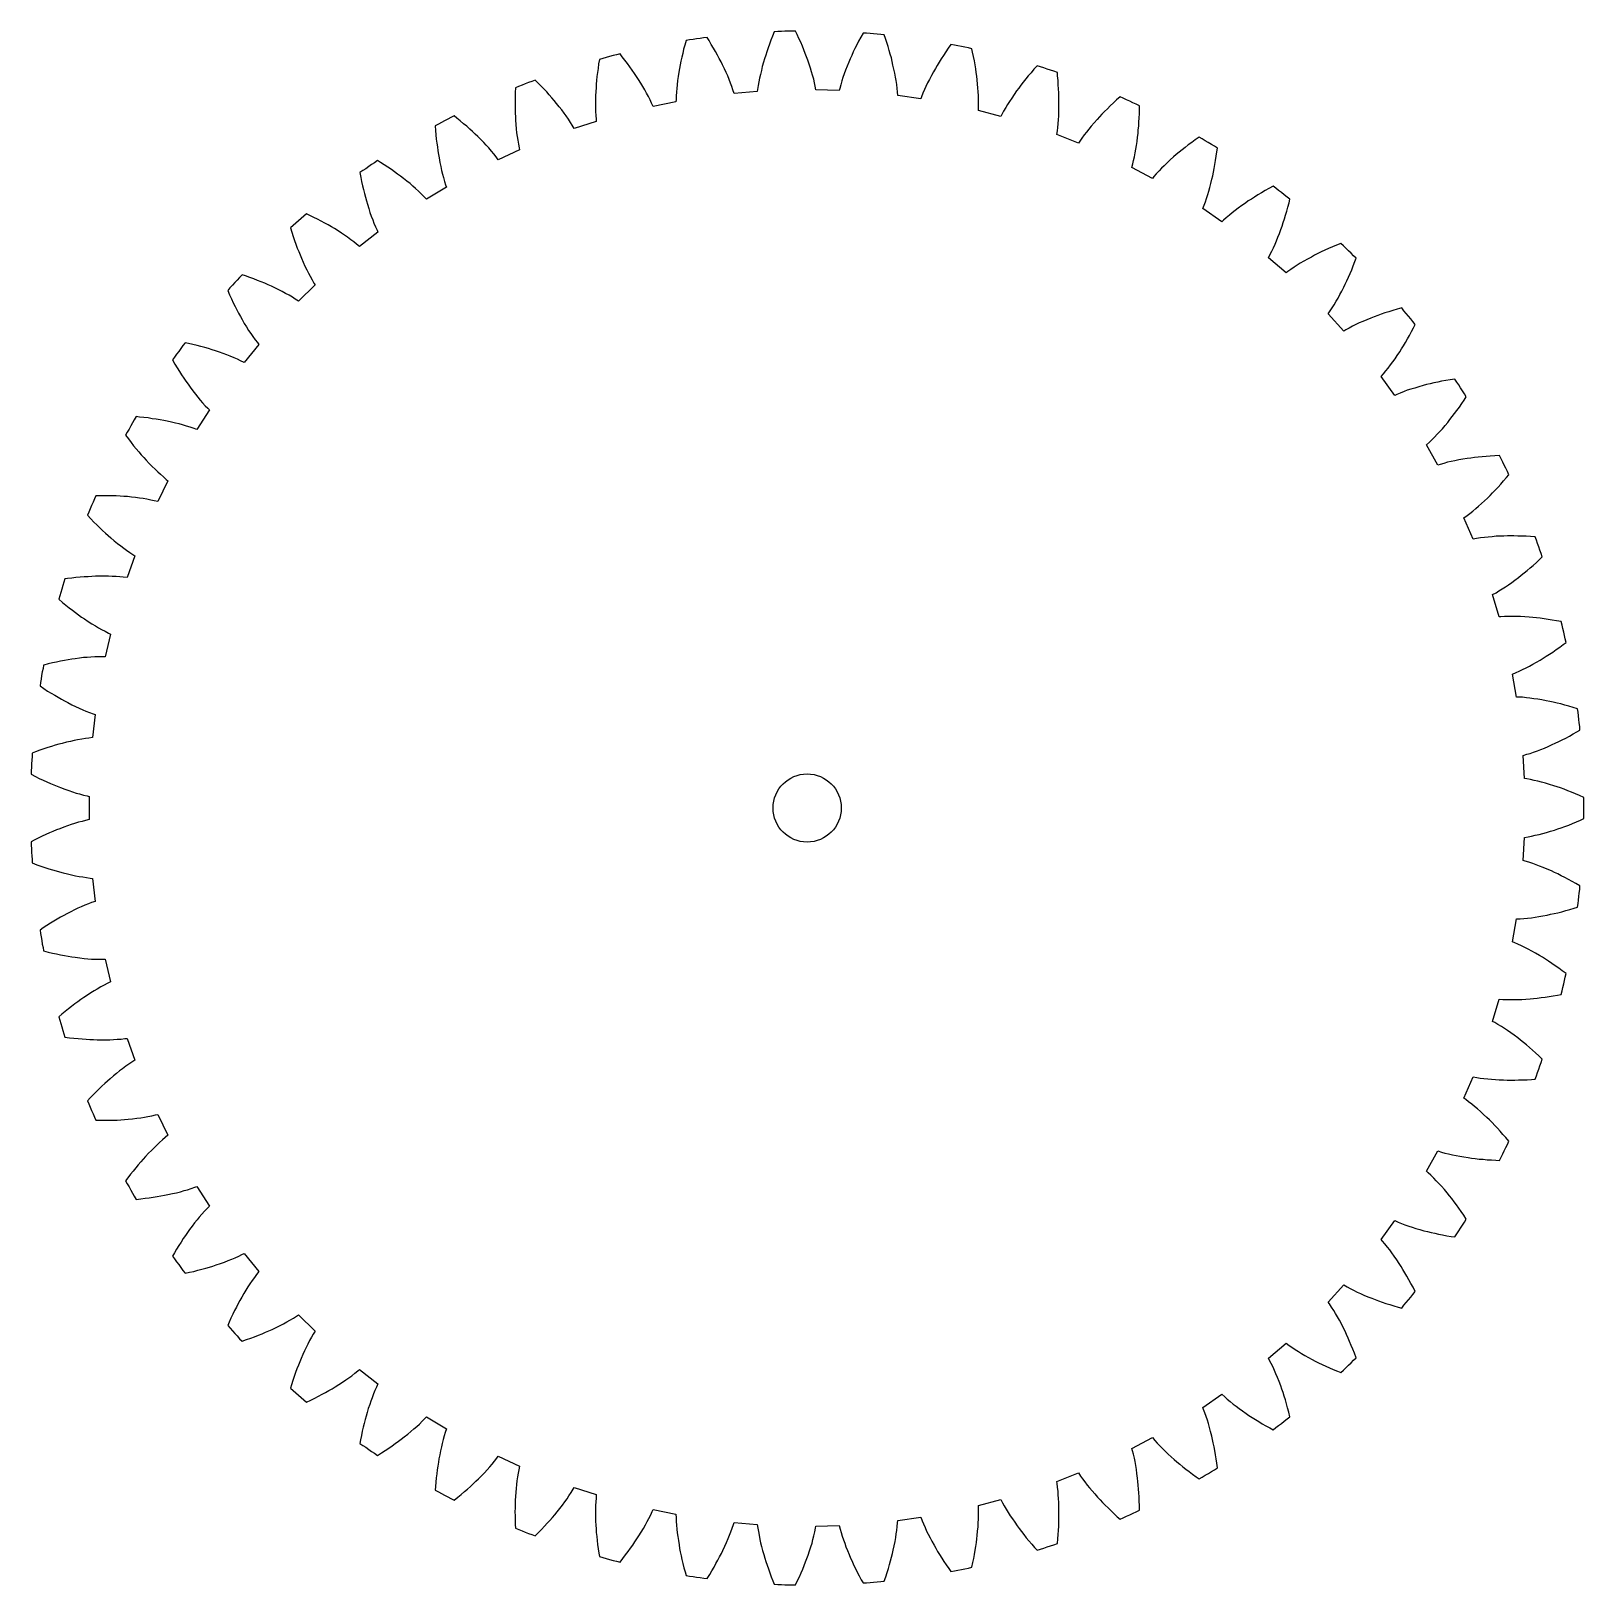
# Model space of a CAD drawing. Extents: x -57 to 57, y -57 to 57.
import ezdxf

# ---------------------------------------------------------------- set-up
doc = ezdxf.new("R2010")
doc.units = 0
doc.header["$MEASUREMENT"] = 0

msp = doc.modelspace()

# ---------------------------------------------------------------- linework, layer by layer
at = {"color": 13}
for points in [[(52.92, -2.11), (53.16, -2.06), (53.43, -2), (53.72, -1.94), (53.98, -1.87), (54.25, -1.79), (54.54, -1.71), (54.84, -1.62), (55.09, -1.53), (55.34, -1.45), (55.61, -1.35), (55.88, -1.25), (56.16, -1.13), (56.45, -1.02), (56.75, -0.89), (56.99, -0.78), (57, -0.52), (57, -0.26), (57, 0), (57, 0.26), (57, 0.52), (56.99, 0.78), (56.67, 0.92), (56.38, 1.05), (56.09, 1.16), (55.82, 1.27), (55.54, 1.37), (55.28, 1.47), (55.03, 1.55), (54.78, 1.63), (54.47, 1.73), (54.17, 1.82), (53.88, 1.9), (53.61, 1.96), (53.36, 2.02), (53.07, 2.08), (52.81, 2.13), (52.64, 2.16), (52.54, 3.86), (52.81, 3.94), (53.05, 4.01), (53.31, 4.1), (53.59, 4.2), (53.84, 4.3), (54.1, 4.4), (54.38, 4.52), (54.66, 4.65), (54.9, 4.76), (55.15, 4.87), (55.4, 5), (55.66, 5.13), (55.93, 5.27), (56.2, 5.43), (56.48, 5.58), (56.71, 5.72), (56.69, 5.98), (56.66, 6.24), (56.63, 6.5), (56.6, 6.76), (56.57, 7.02), (56.53, 7.27), (56.2, 7.38), (55.89, 7.47), (55.6, 7.55), (55.31, 7.63), (55.03, 7.7), (54.75, 7.76), (54.49, 7.82), (54.24, 7.87), (53.91, 7.93), (53.61, 7.98), (53.32, 8.02), (53.04, 8.06), (52.78, 8.09), (52.49, 8.12), (52.22, 8.13), (52.05, 8.14), (51.76, 9.82), (52.02, 9.93), (52.25, 10.03), (52.5, 10.15), (52.77, 10.28), (53, 10.41), (53.25, 10.54), (53.51, 10.69), (53.78, 10.85), (54, 10.98), (54.23, 11.13), (54.47, 11.28), (54.71, 11.44), (54.96, 11.62), (55.22, 11.8), (55.48, 11.99), (55.69, 12.15), (55.63, 12.4), (55.58, 12.66), (55.52, 12.91), (55.46, 13.17), (55.4, 13.42), (55.34, 13.67), (54.99, 13.73), (54.68, 13.79), (54.37, 13.84), (54.08, 13.88), (53.79, 13.92), (53.51, 13.95), (53.25, 13.98), (52.99, 14), (52.66, 14.02), (52.35, 14.04), (52.05, 14.05), (51.78, 14.05), (51.71, 14.05), (51.46, 14.05), (51.16, 14.04), (50.9, 14.03), (50.79, 14.02), (50.3, 15.66), (50.55, 15.79), (50.76, 15.92), (51, 16.07), (51.25, 16.23), (51.47, 16.38), (51.7, 16.54), (51.94, 16.72), (52.19, 16.91), (52.4, 17.07), (52.61, 17.24), (52.83, 17.42), (53.05, 17.61), (53.28, 17.8), (53.51, 18.01), (53.75, 18.23), (53.94, 18.42), (53.86, 18.66), (53.77, 18.91), (53.68, 19.16), (53.6, 19.4), (53.51, 19.65), (53.42, 19.89), (53.07, 19.91), (52.75, 19.93), (52.44, 19.95), (52.14, 19.95), (51.85, 19.96), (51.67, 19.96), (51.39, 19.96), (51.13, 19.95), (50.88, 19.94), (50.56, 19.93), (50.26, 19.9), (49.97, 19.88), (49.71, 19.85), (49.4, 19.81), (49.12, 19.77), (48.87, 19.72), (48.86, 19.72), (48.19, 21.29), (48.42, 21.45), (48.62, 21.61), (48.84, 21.78), (49.07, 21.97), (49.27, 22.14), (49.48, 22.33), (49.7, 22.53), (49.92, 22.74), (50.11, 22.93), (50.3, 23.12), (50.5, 23.33), (50.7, 23.54), (50.9, 23.76), (51.11, 24), (51.32, 24.24), (51.49, 24.45), (51.38, 24.68), (51.27, 24.92), (51.15, 25.15), (51.04, 25.38), (50.92, 25.62), (50.8, 25.85), (50.45, 25.83), (50.13, 25.81), (49.83, 25.79), (49.53, 25.77), (49.24, 25.74), (48.96, 25.71), (48.7, 25.67), (48.44, 25.64), (48.11, 25.59), (47.81, 25.53), (47.52, 25.47), (47.25, 25.42), (47, 25.36), (46.71, 25.28), (46.45, 25.21), (46.29, 25.16), (45.45, 26.65), (45.66, 26.83), (45.84, 27.01), (46.03, 27.2), (46.24, 27.42), (46.42, 27.61), (46.61, 27.82), (46.81, 28.05), (47.01, 28.29), (47.17, 28.49), (47.34, 28.71), (47.51, 28.93), (47.68, 29.16), (47.86, 29.41), (48.04, 29.67), (48.22, 29.93), (48.37, 30.16), (48.23, 30.38), (48.09, 30.6), (47.95, 30.82), (47.81, 31.04), (47.67, 31.25), (47.52, 31.47), (47.18, 31.42), (46.86, 31.36), (46.56, 31.3), (46.27, 31.25), (45.99, 31.18), (45.71, 31.12), (45.45, 31.06), (45.2, 30.99), (44.88, 30.9), (44.58, 30.81), (44.3, 30.73), (44.04, 30.64), (43.8, 30.55), (43.52, 30.44), (43.27, 30.34), (43.12, 30.27), (42.12, 31.65), (42.3, 31.86), (42.46, 32.06), (42.63, 32.27), (42.81, 32.51), (42.97, 32.72), (43.14, 32.95), (43.3, 33.2), (43.48, 33.46), (43.62, 33.68), (43.76, 33.91), (43.9, 34.16), (44.05, 34.41), (44.2, 34.67), (44.35, 34.95), (44.49, 35.23), (44.62, 35.47), (44.45, 35.68), (44.29, 35.88), (44.13, 36.08), (43.96, 36.28), (43.79, 36.48), (43.63, 36.68), (43.29, 36.59), (42.98, 36.5), (42.69, 36.41), (42.4, 36.32), (42.13, 36.22), (41.87, 36.13), (41.62, 36.04), (41.37, 35.94), (41.07, 35.82), (40.78, 35.7), (40.51, 35.58), (40.26, 35.46), (40.03, 35.34), (39.77, 35.21), (39.53, 35.08), (39.39, 34.99), (38.23, 36.25), (38.39, 36.48), (38.53, 36.69), (38.68, 36.92), (38.83, 37.18), (38.96, 37.41), (39.1, 37.66), (39.24, 37.92), (39.38, 38.2), (39.49, 38.43), (39.61, 38.68), (39.72, 38.94), (39.84, 39.21), (39.96, 39.49), (40.07, 39.78), (40.19, 40.08), (40.28, 40.33), (40.1, 40.51), (39.91, 40.7), (39.72, 40.88), (39.54, 41.06), (39.35, 41.24), (39.16, 41.42), (38.84, 41.29), (38.54, 41.16), (38.26, 41.04), (37.99, 40.91), (37.73, 40.79), (37.48, 40.67), (37.24, 40.55), (37.01, 40.42), (36.72, 40.27), (36.45, 40.11), (36.19, 39.96), (35.96, 39.82), (35.74, 39.68), (35.5, 39.51), (35.28, 39.35), (35.14, 39.25), (33.85, 40.37), (33.98, 40.62), (34.1, 40.84), (34.22, 41.09), (34.34, 41.36), (34.44, 41.61), (34.55, 41.87), (34.66, 42.14), (34.77, 42.44), (34.85, 42.69), (34.94, 42.94), (35.03, 43.21), (35.11, 43.49), (35.19, 43.78), (35.28, 44.08), (35.36, 44.4), (35.42, 44.66), (35.22, 44.82), (35.01, 44.98), (34.81, 45.14), (34.6, 45.3), (34.39, 45.46), (34.19, 45.61), (33.88, 45.44), (33.6, 45.29), (33.33, 45.13), (33.08, 44.98), (32.83, 44.82), (32.6, 44.67), (32.37, 44.53), (32.16, 44.38), (31.89, 44.19), (31.64, 44.01), (31.4, 43.83), (31.19, 43.66), (30.99, 43.49), (30.76, 43.3), (30.56, 43.12), (30.44, 43), (29.03, 43.97), (29.13, 44.22), (29.22, 44.46), (29.31, 44.72), (29.4, 45.01), (29.48, 45.26), (29.55, 45.53), (29.63, 45.82), (29.7, 46.13), (29.76, 46.38), (29.82, 46.65), (29.87, 46.92), (29.92, 47.21), (29.97, 47.51), (30.02, 47.82), (30.07, 48.14), (30.1, 48.4), (29.88, 48.54), (29.66, 48.68), (29.43, 48.81), (29.21, 48.95), (28.99, 49.08), (28.76, 49.21), (28.48, 49.01), (28.22, 48.82), (27.97, 48.64), (27.73, 48.45), (27.51, 48.27), (27.29, 48.1), (27.09, 47.93), (26.89, 47.76), (26.64, 47.54), (26.41, 47.32), (26.2, 47.12), (26.01, 46.93), (25.83, 46.74), (25.62, 46.52), (25.45, 46.32), (25.34, 46.19), (23.83, 46.99), (23.9, 47.26), (23.96, 47.5), (24.02, 47.77), (24.08, 48.06), (24.13, 48.33), (24.17, 48.6), (24.21, 48.9), (24.25, 49.21), (24.28, 49.47), (24.3, 49.74), (24.33, 50.02), (24.35, 50.31), (24.36, 50.62), (24.38, 50.93), (24.38, 51.25), (24.39, 51.52), (24.15, 51.63), (23.91, 51.74), (23.68, 51.85), (23.44, 51.96), (23.2, 52.06), (22.97, 52.17), (22.7, 51.94), (22.47, 51.72), (22.24, 51.51), (22.03, 51.3), (21.83, 51.1), (21.63, 50.9), (21.45, 50.7), (21.27, 50.51), (21.05, 50.26), (20.85, 50.03), (20.66, 49.8), (20.49, 49.58), (20.33, 49.38), (20.15, 49.14), (20, 48.92), (19.91, 48.78), (18.32, 49.4), (18.36, 49.67), (18.39, 49.92), (18.42, 50.2), (18.44, 50.5), (18.46, 50.76), (18.47, 51.04), (18.48, 51.34), (18.48, 51.65), (18.48, 51.92), (18.48, 52.19), (18.47, 52.47), (18.45, 52.76), (18.43, 53.06), (18.41, 53.37), (18.38, 53.7), (18.36, 53.96), (18.11, 54.05), (17.86, 54.13), (17.61, 54.21), (17.36, 54.29), (17.12, 54.37), (16.87, 54.45), (16.64, 54.19), (16.43, 53.94), (16.23, 53.71), (16.04, 53.48), (15.86, 53.25), (15.69, 53.03), (15.53, 52.81), (15.37, 52.61), (15.18, 52.34), (15.01, 52.08), (14.85, 51.83), (14.7, 51.6), (14.57, 51.38), (14.42, 51.12), (14.29, 50.88), (14.22, 50.73), (12.57, 51.17), (12.58, 51.44), (12.58, 51.7), (12.58, 51.97), (12.57, 52.27), (12.55, 52.54), (12.53, 52.82), (12.51, 53.11), (12.47, 53.42), (12.44, 53.68), (12.41, 53.95), (12.37, 54.23), (12.32, 54.52), (12.27, 54.82), (12.21, 55.13), (12.14, 55.44), (12.08, 55.7), (11.83, 55.76), (11.57, 55.81), (11.32, 55.86), (11.06, 55.92), (10.81, 55.97), (10.55, 56.01), (10.35, 55.73), (10.17, 55.47), (10, 55.21), (9.84, 54.96), (9.69, 54.71), (9.54, 54.47), (9.41, 54.24), (9.28, 54.01), (9.12, 53.73), (8.97, 53.45), (8.84, 53.19), (8.72, 52.94), (8.62, 52.7), (8.5, 52.43), (8.4, 52.18), (8.34, 52.02), (6.65, 52.26), (6.63, 52.54), (6.6, 52.79), (6.57, 53.07), (6.53, 53.36), (6.48, 53.62), (6.43, 53.9), (6.37, 54.19), (6.3, 54.5), (6.24, 54.75), (6.18, 55.02), (6.1, 55.29), (6.02, 55.57), (5.94, 55.86), (5.84, 56.16), (5.74, 56.46), (5.66, 56.72), (5.4, 56.74), (5.14, 56.77), (4.88, 56.79), (4.62, 56.81), (4.36, 56.83), (4.1, 56.85), (3.93, 56.55), (3.78, 56.26), (3.64, 55.99), (3.51, 55.72), (3.39, 55.46), (3.27, 55.2), (3.16, 54.96), (3.06, 54.72), (2.94, 54.41), (2.82, 54.12), (2.72, 53.85), (2.63, 53.59), (2.55, 53.34), (2.47, 53.05), (2.4, 52.79), (2.36, 52.63), (0.65, 52.68), (0.6, 52.95), (0.54, 53.2), (0.48, 53.47), (0.4, 53.76), (0.33, 54.01), (0.24, 54.28), (0.15, 54.57), (0.05, 54.86), (-0.04, 55.11), (-0.14, 55.36), (-0.24, 55.62), (-0.35, 55.89), (-0.47, 56.17), (-0.6, 56.46), (-0.73, 56.75), (-0.85, 56.99), (-1.11, 56.99), (-1.37, 56.98), (-1.63, 56.98), (-1.89, 56.97), (-2.15, 56.96), (-2.41, 56.95), (-2.54, 56.63), (-2.66, 56.33), (-2.76, 56.04), (-2.86, 55.76), (-2.96, 55.48), (-3.04, 55.22), (-3.12, 54.96), (-3.2, 54.71), (-3.29, 54.39), (-3.36, 54.09), (-3.43, 53.81), (-3.49, 53.54), (-3.54, 53.28), (-3.6, 52.99), (-3.64, 52.72), (-3.66, 52.56), (-5.36, 52.41), (-5.44, 52.68), (-5.52, 52.92), (-5.62, 53.17), (-5.73, 53.45), (-5.83, 53.7), (-5.94, 53.96), (-6.07, 54.23), (-6.2, 54.51), (-6.32, 54.74), (-6.45, 54.99), (-6.58, 55.23), (-6.72, 55.49), (-6.87, 55.75), (-7.03, 56.02), (-7.2, 56.3), (-7.34, 56.53), (-7.6, 56.49), (-7.85, 56.46), (-8.11, 56.42), (-8.37, 56.38), (-8.63, 56.34), (-8.88, 56.3), (-8.98, 55.97), (-9.06, 55.66), (-9.13, 55.36), (-9.2, 55.07), (-9.26, 54.78), (-9.32, 54.51), (-9.37, 54.25), (-9.41, 53.99), (-9.47, 53.67), (-9.51, 53.36), (-9.54, 53.06), (-9.57, 52.79), (-9.59, 52.53), (-9.61, 52.23), (-9.62, 51.97), (-9.63, 51.8), (-11.3, 51.46), (-11.41, 51.71), (-11.52, 51.94), (-11.65, 52.19), (-11.79, 52.45), (-11.92, 52.68), (-12.06, 52.93), (-12.21, 53.18), (-12.38, 53.45), (-12.52, 53.67), (-12.67, 53.89), (-12.83, 54.12), (-13, 54.36), (-13.18, 54.61), (-13.37, 54.86), (-13.57, 55.11), (-13.73, 55.32), (-13.99, 55.26), (-14.24, 55.19), (-14.49, 55.13), (-14.74, 55.06), (-15, 54.99), (-15.24, 54.92), (-15.3, 54.58), (-15.34, 54.26), (-15.38, 53.96), (-15.42, 53.66), (-15.45, 53.37), (-15.47, 53.09), (-15.49, 52.82), (-15.51, 52.57), (-15.52, 52.24), (-15.53, 51.92), (-15.53, 51.63), (-15.53, 51.35), (-15.52, 51.1), (-15.5, 50.8), (-15.48, 50.53), (-15.47, 50.36), (-17.09, 49.84), (-17.23, 50.08), (-17.37, 50.29), (-17.52, 50.52), (-17.69, 50.77), (-17.84, 50.98), (-18.01, 51.21), (-18.19, 51.44), (-18.39, 51.69), (-18.56, 51.89), (-18.73, 52.1), (-18.92, 52.31), (-19.11, 52.53), (-19.32, 52.75), (-19.53, 52.97), (-19.76, 53.2), (-19.95, 53.39), (-20.19, 53.3), (-20.44, 53.21), (-20.68, 53.12), (-20.92, 53.02), (-21.17, 52.92), (-21.41, 52.83), (-21.42, 52.48), (-21.43, 52.16), (-21.43, 51.85), (-21.43, 51.55), (-21.43, 51.26), (-21.42, 50.98), (-21.41, 50.71), (-21.4, 50.46), (-21.37, 50.13), (-21.35, 49.82), (-21.32, 49.52), (-21.28, 49.25), (-21.24, 48.99), (-21.19, 48.7), (-21.14, 48.44), (-21.11, 48.27), (-22.66, 47.56), (-22.83, 47.78), (-22.99, 47.98), (-23.16, 48.19), (-23.36, 48.42), (-23.54, 48.62), (-23.73, 48.82), (-23.94, 49.03), (-24.16, 49.25), (-24.35, 49.44), (-24.55, 49.62), (-24.76, 49.81), (-24.98, 50.01), (-25.21, 50.2), (-25.45, 50.4), (-25.7, 50.61), (-25.91, 50.77), (-26.14, 50.65), (-26.37, 50.53), (-26.6, 50.41), (-26.83, 50.29), (-27.06, 50.17), (-27.29, 50.04), (-27.26, 49.69), (-27.24, 49.38), (-27.21, 49.07), (-27.17, 48.77), (-27.13, 48.49), (-27.1, 48.21), (-27.05, 47.94), (-27.01, 47.69), (-26.95, 47.36), (-26.89, 47.06), (-26.82, 46.77), (-26.76, 46.5), (-26.69, 46.25), (-26.61, 45.97), (-26.53, 45.71), (-26.47, 45.55), (-27.93, 44.67), (-28.13, 44.87), (-28.31, 45.05), (-28.51, 45.24), (-28.73, 45.44), (-28.93, 45.62), (-29.14, 45.8), (-29.37, 45.99), (-29.62, 46.18), (-29.83, 46.34), (-30.05, 46.5), (-30.27, 46.66), (-30.51, 46.83), (-30.76, 47), (-31.03, 47.17), (-31.3, 47.35), (-31.53, 47.49), (-31.74, 47.34), (-31.96, 47.2), (-32.17, 47.05), (-32.39, 46.9), (-32.6, 46.76), (-32.81, 46.61), (-32.75, 46.26), (-32.69, 45.95), (-32.62, 45.65), (-32.55, 45.36), (-32.48, 45.08), (-32.41, 44.81), (-32.34, 44.55), (-32.27, 44.3), (-32.17, 43.98), (-32.08, 43.69), (-31.98, 43.41), (-31.88, 43.15), (-31.79, 42.91), (-31.67, 42.63), (-31.56, 42.39), (-31.49, 42.24), (-32.84, 41.2), (-33.06, 41.37), (-33.26, 41.53), (-33.48, 41.69), (-33.72, 41.87), (-33.94, 42.02), (-34.17, 42.18), (-34.42, 42.34), (-34.69, 42.5), (-34.91, 42.64), (-35.15, 42.77), (-35.4, 42.91), (-35.65, 43.05), (-35.92, 43.19), (-36.2, 43.33), (-36.49, 43.47), (-36.73, 43.59), (-36.93, 43.42), (-37.13, 43.25), (-37.33, 43.08), (-37.52, 42.91), (-37.72, 42.73), (-37.91, 42.56), (-37.81, 42.23), (-37.71, 41.92), (-37.61, 41.63), (-37.51, 41.35), (-37.41, 41.08), (-37.31, 40.82), (-37.21, 40.57), (-37.11, 40.33), (-36.98, 40.03), (-36.85, 39.75), (-36.72, 39.48), (-36.59, 39.23), (-36.47, 39.01), (-36.33, 38.75), (-36.19, 38.51), (-36.1, 38.37), (-37.33, 37.18), (-37.56, 37.33), (-37.77, 37.47), (-38.01, 37.61), (-38.27, 37.75), (-38.51, 37.88), (-38.76, 38.01), (-39.02, 38.14), (-39.31, 38.27), (-39.55, 38.38), (-39.8, 38.49), (-40.06, 38.59), (-40.33, 38.7), (-40.61, 38.81), (-40.9, 38.92), (-41.21, 39.03), (-41.46, 39.11), (-41.64, 38.92), (-41.82, 38.73), (-41.99, 38.54), (-42.17, 38.35), (-42.35, 38.16), (-42.52, 37.96), (-42.38, 37.64), (-42.25, 37.35), (-42.11, 37.07), (-41.98, 36.8), (-41.85, 36.55), (-41.72, 36.3), (-41.59, 36.06), (-41.46, 35.84), (-41.3, 35.55), (-41.14, 35.29), (-40.98, 35.04), (-40.83, 34.81), (-40.68, 34.59), (-40.51, 34.35), (-40.34, 34.14), (-40.24, 34.01), (-41.32, 32.69), (-41.57, 32.81), (-41.8, 32.92), (-42.05, 33.03), (-42.33, 33.14), (-42.57, 33.24), (-42.84, 33.34), (-43.12, 33.44), (-43.41, 33.54), (-43.66, 33.62), (-43.92, 33.7), (-44.2, 33.78), (-44.48, 33.85), (-44.77, 33.93), (-45.07, 34), (-45.39, 34.08), (-45.65, 34.13), (-45.81, 33.92), (-45.96, 33.71), (-46.11, 33.5), (-46.27, 33.29), (-46.42, 33.08), (-46.57, 32.87), (-46.39, 32.57), (-46.23, 32.29), (-46.06, 32.03), (-45.9, 31.78), (-45.74, 31.54), (-45.59, 31.31), (-45.43, 31.09), (-45.28, 30.88), (-45.08, 30.61), (-44.89, 30.37), (-44.71, 30.14), (-44.53, 29.93), (-44.36, 29.73), (-44.16, 29.51), (-43.97, 29.32), (-43.86, 29.2), (-44.78, 27.76), (-45.04, 27.86), (-45.28, 27.94), (-45.54, 28.02), (-45.83, 28.1), (-46.08, 28.17), (-46.36, 28.24), (-46.65, 28.31), (-46.95, 28.37), (-47.21, 28.42), (-47.48, 28.47), (-47.76, 28.52), (-48.05, 28.56), (-48.35, 28.61), (-48.66, 28.64), (-48.98, 28.68), (-49.24, 28.71), (-49.37, 28.48), (-49.5, 28.25), (-49.63, 28.03), (-49.76, 27.8), (-49.89, 27.57), (-50.01, 27.35), (-49.8, 27.07), (-49.61, 26.81), (-49.42, 26.57), (-49.23, 26.34), (-49.04, 26.12), (-48.86, 25.91), (-48.68, 25.71), (-48.5, 25.51), (-48.28, 25.27), (-48.06, 25.05), (-47.85, 24.85), (-47.65, 24.66), (-47.46, 24.48), (-47.23, 24.29), (-47.03, 24.11), (-46.9, 24.01), (-47.65, 22.48), (-47.92, 22.54), (-48.17, 22.59), (-48.44, 22.65), (-48.73, 22.7), (-49, 22.74), (-49.28, 22.77), (-49.57, 22.81), (-49.88, 22.84), (-50.14, 22.86), (-50.42, 22.87), (-50.7, 22.89), (-50.99, 22.9), (-51.29, 22.91), (-51.6, 22.91), (-51.68, 22.91), (-52.01, 22.91), (-52.2, 22.91), (-52.3, 22.67), (-52.4, 22.43), (-52.5, 22.19), (-52.61, 21.95), (-52.71, 21.71), (-52.8, 21.47), (-52.56, 21.21), (-52.34, 20.98), (-52.12, 20.77), (-51.91, 20.56), (-51.7, 20.36), (-51.49, 20.17), (-51.29, 19.99), (-51.1, 19.82), (-50.84, 19.61), (-50.6, 19.41), (-50.37, 19.23), (-50.15, 19.06), (-49.94, 18.91), (-49.7, 18.74), (-49.47, 18.59), (-49.33, 18.51), (-49.9, 16.9), (-50.18, 16.93), (-50.43, 16.96), (-50.7, 16.98), (-51, 16.99), (-51.27, 17), (-51.55, 17.01), (-51.67, 17.01), (-51.97, 17), (-52.23, 17), (-52.49, 16.99), (-52.76, 16.97), (-53.05, 16.96), (-53.34, 16.93), (-53.65, 16.9), (-53.96, 16.87), (-54.28, 16.83), (-54.47, 16.81), (-54.54, 16.56), (-54.62, 16.31), (-54.69, 16.06), (-54.76, 15.81), (-54.84, 15.56), (-54.91, 15.31), (-54.64, 15.08)], [(-54.64, 15.08), (-54.39, 14.88), (-54.15, 14.69), (-53.91, 14.51), (-53.68, 14.33), (-53.46, 14.17), (-53.24, 14.01), (-53.02, 13.87), (-52.75, 13.68), (-52.49, 13.52), (-52.23, 13.36), (-52, 13.22), (-51.77, 13.1), (-51.51, 12.96), (-51.27, 12.83), (-51.12, 12.76), (-51.5, 11.1), (-51.7, 11.1), (-51.99, 11.1), (-52.26, 11.09), (-52.56, 11.07), (-52.82, 11.05), (-53.1, 11.03), (-53.39, 10.99), (-53.7, 10.95), (-53.95, 10.92), (-54.22, 10.87), (-54.49, 10.82), (-54.78, 10.77), (-55.07, 10.71), (-55.37, 10.65), (-55.69, 10.57), (-56.01, 10.49), (-56.03, 10.49), (-56.07, 10.23), (-56.12, 9.98), (-56.17, 9.72), (-56.21, 9.46), (-56.25, 9.2), (-56.29, 8.95), (-56, 8.76), (-55.73, 8.58), (-55.47, 8.42), (-55.21, 8.27), (-54.97, 8.12), (-54.72, 7.98), (-54.49, 7.85), (-54.26, 7.73), (-53.96, 7.58), (-53.68, 7.44), (-53.42, 7.32), (-53.16, 7.21), (-52.93, 7.11), (-52.65, 7), (-52.4, 6.91), (-52.24, 6.85), (-52.43, 5.16), (-52.71, 5.13), (-52.96, 5.09), (-53.23, 5.05), (-53.53, 5), (-53.79, 4.95), (-54.06, 4.89), (-54.35, 4.82), (-54.66, 4.74), (-54.91, 4.68), (-55.17, 4.6), (-55.44, 4.52), (-55.72, 4.43), (-56.01, 4.34), (-56.3, 4.24), (-56.61, 4.13), (-56.86, 4.03), (-56.87, 3.77), (-56.89, 3.51), (-56.91, 3.25), (-56.92, 2.99), (-56.93, 2.73), (-56.95, 2.47), (-56.63, 2.32), (-56.35, 2.17), (-56.07, 2.04), (-55.8, 1.92), (-55.53, 1.8), (-55.28, 1.69), (-55.03, 1.59), (-54.79, 1.5), (-54.48, 1.38), (-54.18, 1.28), (-53.9, 1.18), (-53.64, 1.1), (-53.39, 1.03), (-53.1, 0.95), (-52.84, 0.89), (-52.68, 0.85), (-52.68, -0.85), (-52.95, -0.91), (-53.19, -0.98), (-53.46, -1.05), (-53.75, -1.13), (-54, -1.22), (-54.27, -1.31), (-54.55, -1.41), (-54.84, -1.52), (-55.08, -1.61), (-55.34, -1.72), (-55.59, -1.83), (-55.86, -1.95), (-56.14, -2.07), (-56.42, -2.21), (-56.71, -2.35), (-56.95, -2.47), (-56.93, -2.73), (-56.92, -2.99), (-56.91, -3.26), (-56.89, -3.52), (-56.87, -3.78), (-56.86, -4.03), (-56.53, -4.16), (-56.23, -4.26), (-55.94, -4.36), (-55.65, -4.46), (-55.38, -4.54), (-55.11, -4.62), (-54.85, -4.69), (-54.6, -4.76), (-54.28, -4.84), (-53.97, -4.91), (-53.69, -4.97), (-53.42, -5.02), (-53.16, -5.06), (-52.87, -5.11), (-52.6, -5.14), (-52.43, -5.16), (-52.24, -6.85), (-52.5, -6.94), (-52.74, -7.03), (-52.99, -7.14), (-53.27, -7.25), (-53.51, -7.36), (-53.76, -7.48), (-54.03, -7.61), (-54.31, -7.76), (-54.54, -7.88), (-54.78, -8.01), (-55.02, -8.15), (-55.28, -8.3), (-55.53, -8.46), (-55.8, -8.62), (-56.07, -8.8), (-56.29, -8.95), (-56.25, -9.21), (-56.21, -9.46), (-56.16, -9.72), (-56.12, -9.98), (-56.07, -10.23), (-56.03, -10.49), (-55.69, -10.57), (-55.38, -10.64), (-55.07, -10.71), (-54.78, -10.77), (-54.5, -10.82), (-54.22, -10.87), (-53.96, -10.91), (-53.7, -10.95), (-53.37, -10.99), (-53.06, -11.03), (-52.77, -11.06), (-52.5, -11.08), (-52.24, -11.09), (-51.94, -11.1), (-51.67, -11.1), (-51.5, -11.1), (-51.12, -12.76), (-51.37, -12.88), (-51.59, -13), (-51.83, -13.13), (-52.09, -13.28), (-52.32, -13.41), (-52.56, -13.56), (-52.81, -13.72), (-53.07, -13.9), (-53.29, -14.05), (-53.51, -14.21), (-53.74, -14.37), (-53.97, -14.55), (-54.21, -14.73), (-54.45, -14.93), (-54.7, -15.13), (-54.91, -15.31), (-54.84, -15.56), (-54.76, -15.81), (-54.69, -16.06), (-54.62, -16.31), (-54.54, -16.56), (-54.47, -16.81), (-54.12, -16.85), (-53.8, -16.89), (-53.49, -16.92), (-53.2, -16.94), (-52.91, -16.97), (-52.63, -16.98), (-52.36, -16.99), (-52.1, -17), (-51.77, -17.01), (-51.46, -17.01), (-51.17, -17), (-50.89, -16.99), (-50.63, -16.97), (-50.34, -16.95), (-50.07, -16.92), (-49.9, -16.9), (-49.33, -18.51), (-49.56, -18.65), (-49.77, -18.8), (-50, -18.95), (-50.24, -19.13), (-50.45, -19.29), (-50.67, -19.47), (-50.9, -19.65), (-51.14, -19.86), (-51.34, -20.03), (-51.54, -20.21), (-51.75, -20.4), (-51.96, -20.61), (-52.17, -20.82), (-52.39, -21.04), (-52.62, -21.27), (-52.8, -21.47), (-52.7, -21.71), (-52.6, -21.95), (-52.5, -22.19), (-52.4, -22.43), (-52.3, -22.67), (-52.2, -22.91), (-51.85, -22.91), (-51.53, -22.91), (-51.22, -22.91), (-50.92, -22.9), (-50.63, -22.89), (-50.35, -22.87), (-50.08, -22.85), (-49.82, -22.83), (-49.5, -22.8), (-49.19, -22.76), (-48.9, -22.72), (-48.62, -22.68), (-48.37, -22.63), (-48.08, -22.58), (-47.81, -22.52), (-47.65, -22.48), (-46.9, -24.01), (-47.11, -24.18), (-47.31, -24.35), (-47.51, -24.53), (-47.73, -24.73), (-47.92, -24.92), (-48.12, -25.12), (-48.33, -25.33), (-48.54, -25.56), (-48.72, -25.75), (-48.9, -25.96), (-49.08, -26.17), (-49.27, -26.39), (-49.46, -26.63), (-49.66, -26.87), (-49.85, -27.13), (-50.01, -27.35), (-49.89, -27.57), (-49.76, -27.8), (-49.63, -28.03), (-49.5, -28.26), (-49.37, -28.48), (-49.24, -28.71), (-48.9, -28.67), (-48.58, -28.63), (-48.27, -28.6), (-47.98, -28.55), (-47.69, -28.51), (-47.42, -28.46), (-47.15, -28.41), (-46.9, -28.36), (-46.57, -28.29), (-46.27, -28.22), (-45.99, -28.15), (-45.72, -28.07), (-45.47, -28), (-45.19, -27.91), (-44.93, -27.82), (-44.78, -27.76), (-43.86, -29.2), (-44.05, -29.4), (-44.22, -29.58), (-44.41, -29.79), (-44.6, -30.01), (-44.77, -30.22), (-44.95, -30.44), (-45.13, -30.67), (-45.31, -30.92), (-45.47, -31.14), (-45.62, -31.36), (-45.78, -31.59), (-45.94, -31.84), (-46.1, -32.09), (-46.27, -32.36), (-46.43, -32.64), (-46.57, -32.87), (-46.42, -33.08), (-46.27, -33.29), (-46.11, -33.5), (-45.96, -33.72), (-45.8, -33.92), (-45.65, -34.13), (-45.31, -34.06), (-45, -33.99), (-44.7, -33.91), (-44.41, -33.84), (-44.13, -33.76), (-43.86, -33.68), (-43.6, -33.6), (-43.36, -33.52), (-43.05, -33.42), (-42.75, -33.31), (-42.48, -33.2), (-42.22, -33.1), (-41.98, -33), (-41.71, -32.88), (-41.47, -32.76), (-41.32, -32.69), (-40.24, -34.01), (-40.41, -34.23), (-40.56, -34.43), (-40.72, -34.65), (-40.89, -34.9), (-41.03, -35.12), (-41.18, -35.36), (-41.34, -35.62), (-41.49, -35.89), (-41.62, -36.12), (-41.75, -36.36), (-41.88, -36.61), (-42.01, -36.87), (-42.14, -37.14), (-42.28, -37.42), (-42.41, -37.72), (-42.52, -37.96), (-42.34, -38.16), (-42.17, -38.35), (-41.99, -38.54), (-41.82, -38.73), (-41.64, -38.93), (-41.46, -39.11), (-41.13, -39), (-40.83, -38.89), (-40.54, -38.79), (-40.26, -38.68), (-39.99, -38.57), (-39.74, -38.46), (-39.49, -38.35), (-39.25, -38.25), (-38.96, -38.1), (-38.68, -37.97), (-38.42, -37.83), (-38.17, -37.7), (-37.95, -37.57), (-37.69, -37.42), (-37.46, -37.27), (-37.33, -37.18), (-36.1, -38.37), (-36.25, -38.61), (-36.37, -38.83), (-36.51, -39.07), (-36.64, -39.33), (-36.76, -39.57), (-36.88, -39.83), (-37.01, -40.1), (-37.13, -40.38), (-37.23, -40.63), (-37.33, -40.88), (-37.44, -41.14), (-37.54, -41.42), (-37.64, -41.7), (-37.74, -42), (-37.83, -42.31), (-37.91, -42.56), (-37.72, -42.74), (-37.52, -42.91), (-37.33, -43.08), (-37.13, -43.25), (-36.93, -43.42), (-36.73, -43.59), (-36.42, -43.44), (-36.13, -43.29), (-35.86, -43.15), (-35.59, -43.01), (-35.34, -42.88), (-35.09, -42.74), (-34.86, -42.6), (-34.64, -42.47), (-34.36, -42.3), (-34.1, -42.13), (-33.85, -41.96), (-33.63, -41.8), (-33.42, -41.65), (-33.18, -41.47), (-32.97, -41.3), (-32.84, -41.2), (-31.49, -42.24), (-31.61, -42.49), (-31.71, -42.72), (-31.81, -42.98), (-31.92, -43.26), (-32.01, -43.51), (-32.1, -43.77), (-32.2, -44.05), (-32.29, -44.35), (-32.36, -44.61), (-32.43, -44.87), (-32.5, -45.14), (-32.57, -45.43), (-32.64, -45.72), (-32.7, -46.03), (-32.77, -46.34), (-32.81, -46.61), (-32.6, -46.76), (-32.39, -46.9), (-32.17, -47.05), (-31.96, -47.2), (-31.74, -47.34), (-31.53, -47.49), (-31.23, -47.3), (-30.96, -47.13), (-30.7, -46.96), (-30.46, -46.79), (-30.22, -46.63), (-29.99, -46.46), (-29.78, -46.3), (-29.57, -46.14), (-29.31, -45.94), (-29.07, -45.74), (-28.85, -45.55), (-28.64, -45.36), (-28.45, -45.19), (-28.24, -44.98), (-28.05, -44.79), (-27.93, -44.67), (-26.47, -45.55), (-26.56, -45.82), (-26.63, -46.06), (-26.71, -46.32), (-26.78, -46.61), (-26.84, -46.87), (-26.91, -47.15), (-26.96, -47.44), (-27.02, -47.75), (-27.06, -48), (-27.1, -48.27), (-27.14, -48.55), (-27.18, -48.84), (-27.21, -49.14), (-27.24, -49.45), (-27.27, -49.78), (-27.29, -50.04), (-27.06, -50.17), (-26.83, -50.29), (-26.6, -50.41), (-26.37, -50.53), (-26.14, -50.65), (-25.91, -50.77), (-25.63, -50.55), (-25.39, -50.35), (-25.15, -50.15), (-24.92, -49.96), (-24.71, -49.77), (-24.5, -49.58), (-24.31, -49.39), (-24.12, -49.21), (-23.89, -48.98), (-23.67, -48.76), (-23.47, -48.54), (-23.29, -48.33), (-23.12, -48.14), (-22.93, -47.91), (-22.76, -47.7), (-22.66, -47.56), (-21.11, -48.27), (-21.16, -48.54), (-21.21, -48.79), (-21.25, -49.07), (-21.29, -49.36), (-21.33, -49.63), (-21.36, -49.91), (-21.38, -50.2), (-21.4, -50.51), (-21.42, -50.78), (-21.43, -51.05), (-21.43, -51.33), (-21.44, -51.62), (-21.43, -51.92), (-21.43, -52.24), (-21.42, -52.56), (-21.41, -52.83), (-21.16, -52.93), (-20.92, -53.02), (-20.68, -53.12), (-20.44, -53.21), (-20.19, -53.3), (-19.95, -53.39), (-19.7, -53.15), (-19.48, -52.92), (-19.27, -52.69), (-19.07, -52.47), (-18.87, -52.26), (-18.69, -52.05), (-18.52, -51.84), (-18.35, -51.64), (-18.15, -51.38), (-17.96, -51.14), (-17.78, -50.9), (-17.62, -50.67), (-17.48, -50.46), (-17.32, -50.21), (-17.17, -49.98), (-17.09, -49.84), (-15.47, -50.36), (-15.49, -50.64), (-15.51, -50.89), (-15.52, -51.17), (-15.53, -51.47), (-15.53, -51.73), (-15.53, -52.01), (-15.52, -52.31), (-15.5, -52.62), (-15.49, -52.89), (-15.47, -53.16), (-15.44, -53.44), (-15.41, -53.73), (-15.38, -54.03), (-15.33, -54.34), (-15.29, -54.66), (-15.24, -54.92), (-14.99, -54.99), (-14.74, -55.06), (-14.49, -55.13), (-14.24, -55.19), (-13.98, -55.26), (-13.73, -55.32), (-13.52, -55.05), (-13.32, -54.79), (-13.14, -54.55), (-12.96, -54.3), (-12.79, -54.07), (-12.64, -53.84), (-12.49, -53.61), (-12.35, -53.4), (-12.17, -53.12), (-12.01, -52.85), (-11.87, -52.59), (-11.73, -52.35), (-11.61, -52.12), (-11.48, -51.86), (-11.36, -51.61), (-11.3, -51.46), (-9.63, -51.8), (-9.62, -52.08), (-9.61, -52.33), (-9.59, -52.6), (-9.56, -52.9), (-9.53, -53.17), (-9.5, -53.45), (-9.45, -53.74), (-9.4, -54.05), (-9.36, -54.31), (-9.31, -54.57), (-9.25, -54.85), (-9.19, -55.14), (-9.12, -55.43), (-9.04, -55.73), (-8.96, -56.04), (-8.88, -56.3), (-8.63, -56.34), (-8.37, -56.38), (-8.11, -56.42), (-7.85, -56.46), (-7.59, -56.49), (-7.34, -56.53), (-7.15, -56.23), (-6.99, -55.96), (-6.83, -55.69), (-6.69, -55.43), (-6.55, -55.17), (-6.42, -54.93), (-6.29, -54.69), (-6.18, -54.46), (-6.04, -54.16), (-5.91, -53.87), (-5.79, -53.6), (-5.69, -53.35), (-5.6, -53.11), (-5.49, -52.83), (-5.41, -52.57), (-5.36, -52.41), (-3.66, -52.56), (-3.62, -52.83), (-3.58, -53.08), (-3.53, -53.35), (-3.47, -53.65), (-3.41, -53.91), (-3.34, -54.18), (-3.27, -54.47), (-3.18, -54.77), (-3.11, -55.02), (-3.02, -55.28), (-2.94, -55.55), (-2.84, -55.82), (-2.74, -56.11), (-2.63, -56.4), (-2.51, -56.7), (-2.41, -56.95), (-2.15, -56.96), (-1.89, -56.97), (-1.63, -56.98), (-1.37, -56.98), (-1.11, -56.99), (-0.85, -56.99), (-0.7, -56.68), (-0.56, -56.39), (-0.44, -56.1), (-0.32, -55.83), (-0.21, -55.56), (-0.11, -55.3), (-0.02, -55.05), (0.07, -54.81), (0.18, -54.49), (0.27, -54.2), (0.36, -53.92), (0.43, -53.65), (0.5, -53.4), (0.56, -53.11), (0.62, -52.84), (0.65, -52.68), (2.36, -52.63), (2.43, -52.9), (2.49, -53.15), (2.58, -53.41), (2.67, -53.69), (2.76, -53.94), (2.85, -54.21), (2.96, -54.48), (3.08, -54.77), (3.19, -55.02), (3.3, -55.26), (3.41, -55.52), (3.54, -55.78), (3.68, -56.05), (3.82, -56.33), (3.97, -56.62), (4.1, -56.85), (4.36, -56.83), (4.62, -56.81), (4.88, -56.79), (5.14, -56.77), (5.4, -56.74), (5.66, -56.72), (5.77, -56.39), (5.87, -56.08), (5.96, -55.79), (6.04, -55.5), (6.12, -55.22), (6.19, -54.95), (6.26, -54.69), (6.32, -54.44), (6.39, -54.12), (6.45, -53.81), (6.5, -53.52), (6.54, -53.25), (6.58, -52.99), (6.61, -52.7), (6.64, -52.43), (6.65, -52.26), (8.34, -52.02), (8.44, -52.28), (8.54, -52.51), (8.65, -52.77), (8.77, -53.04), (8.89, -53.28), (9.02, -53.53), (9.15, -53.79), (9.31, -54.07), (9.44, -54.29), (9.57, -54.53), (9.72, -54.77), (9.88, -55.02), (10.04, -55.27), (10.21, -55.53), (10.4, -55.79), (10.55, -56.01), (10.81, -55.97), (11.07, -55.92), (11.32, -55.86), (11.58, -55.81), (11.83, -55.76), (12.08, -55.7), (12.16, -55.36), (12.22, -55.05), (12.28, -54.75), (12.33, -54.45), (12.38, -54.17), (12.42, -53.89), (12.45, -53.62), (12.48, -53.37), (12.51, -53.04), (12.54, -52.73), (12.56, -52.43), (12.57, -52.16), (12.58, -51.9), (12.58, -51.6), (12.57, -51.33), (12.57, -51.17), (14.22, -50.73), (14.34, -50.98), (14.47, -51.2), (14.61, -51.44), (14.76, -51.69), (14.9, -51.92), (15.06, -52.15), (15.23, -52.4), (15.41, -52.65), (15.56, -52.86), (15.73, -53.08), (15.9, -53.3), (16.08, -53.53), (16.28, -53.76), (16.48, -54), (16.69, -54.25), (16.87, -54.45), (17.12, -54.37), (17.37, -54.29), (17.61, -54.21), (17.86, -54.13), (18.11, -54.05), (18.36, -53.96), (18.39, -53.62), (18.42, -53.3), (18.44, -52.99), (18.46, -52.69), (18.47, -52.4), (18.48, -52.12), (18.48, -51.85), (18.48, -51.6), (18.48, -51.27), (18.47, -50.95), (18.45, -50.66), (18.43, -50.38), (18.41, -50.13), (18.38, -49.83), (18.34, -49.56), (18.32, -49.4), (19.91, -48.78), (20.06, -49.01), (20.21, -49.22), (20.37, -49.44), (20.56, -49.67), (20.72, -49.88), (20.91, -50.1), (21.1, -50.32), (21.31, -50.55), (21.49, -50.75), (21.68, -50.94), (21.87, -51.14), (22.08, -51.35), (22.3, -51.56), (22.53, -51.77), (22.76, -51.99), (22.97, -52.17), (23.2, -52.06), (23.44, -51.96), (23.68, -51.85), (23.92, -51.74), (24.15, -51.63), (24.39, -51.52), (24.38, -51.17), (24.37, -50.85), (24.36, -50.54), (24.34, -50.24), (24.32, -49.96), (24.3, -49.68), (24.27, -49.41), (24.24, -49.15), (24.2, -48.82), (24.16, -48.52), (24.11, -48.23), (24.06, -47.95), (24.01, -47.7), (23.94, -47.41), (23.87, -47.15), (23.83, -46.99), (25.34, -46.19), (25.52, -46.4), (25.69, -46.59), (25.88, -46.79), (26.09, -47.01), (26.28, -47.19), (26.48, -47.39), (26.7, -47.59), (26.93, -47.79), (27.13, -47.97), (27.34, -48.14), (27.56, -48.32), (27.79, -48.5), (28.03, -48.68), (28.28, -48.87), (28.54, -49.06), (28.76, -49.21), (28.99, -49.08), (29.21, -48.95), (29.44, -48.81), (29.66, -48.68), (29.88, -48.54), (30.1, -48.4), (30.06, -48.06), (30.01, -47.74), (29.96, -47.44), (29.91, -47.14), (29.86, -46.86), (29.8, -46.58), (29.75, -46.32), (29.69, -46.07), (29.61, -45.75), (29.53, -45.45), (29.45, -45.16), (29.37, -44.9), (29.29, -44.65), (29.19, -44.37), (29.09, -44.12), (29.03, -43.97), (30.44, -43), (30.64, -43.19), (30.83, -43.36), (31.04, -43.54), (31.27, -43.73), (31.48, -43.89), (31.71, -44.06), (31.95, -44.23), (32.21, -44.41), (32.42, -44.56), (32.65, -44.71), (32.89, -44.86), (33.14, -45.01), (33.4, -45.17), (33.67, -45.33), (33.95, -45.48), (34.19, -45.61), (34.39, -45.45), (34.6, -45.3), (34.81, -45.14), (35.01, -44.98), (35.22, -44.82), (35.42, -44.66), (35.34, -44.32), (35.26, -44.01), (35.17, -43.71), (35.09, -43.42), (35.01, -43.15), (34.92, -42.88), (34.83, -42.63), (34.75, -42.38), (34.63, -42.07), (34.52, -41.78), (34.4, -41.51), (34.29, -41.26), (34.19, -41.02), (34.06, -40.76), (33.93, -40.52), (33.85, -40.37), (35.14, -39.25), (35.37, -39.42), (35.57, -39.56), (35.8, -39.72), (36.05, -39.88), (36.28, -40.01), (36.52, -40.16), (36.78, -40.3), (37.06, -40.45), (37.29, -40.57), (37.53, -40.7), (37.79, -40.82), (38.05, -40.94), (38.33, -41.07), (38.61, -41.19), (38.91, -41.32), (39.16, -41.42), (39.35, -41.24), (39.54, -41.06), (39.73, -40.88), (39.91, -40.69), (40.1, -40.51), (40.28, -40.33), (40.16, -40), (40.04, -39.7), (39.93, -39.42), (39.81, -39.14), (39.7, -38.88), (39.58, -38.62), (39.47, -38.38), (39.35, -38.15), (39.2, -37.85), (39.06, -37.58), (38.91, -37.32), (38.77, -37.08), (38.64, -36.86), (38.48, -36.61), (38.33, -36.38), (38.23, -36.25), (39.39, -34.99), (39.63, -35.13), (39.85, -35.25), (40.1, -35.38), (40.36, -35.51), (40.61, -35.62), (40.86, -35.73), (41.14, -35.85), (41.43, -35.96), (41.67, -36.06), (41.93, -36.15), (42.19, -36.25), (42.47, -36.34), (42.76, -36.43), (43.06, -36.52), (43.37, -36.61), (43.63, -36.68), (43.79, -36.48), (43.96, -36.28), (44.13, -36.08), (44.29, -35.88), (44.45, -35.68), (44.62, -35.47), (44.46, -35.16), (44.31, -34.88), (44.16, -34.61), (44.01, -34.35), (43.87, -34.1), (43.72, -33.86), (43.58, -33.63), (43.44, -33.41), (43.26, -33.14), (43.08, -32.88), (42.91, -32.64), (42.75, -32.42), (42.59, -32.22), (42.4, -31.98), (42.23, -31.78), (42.12, -31.65), (43.12, -30.27), (43.37, -30.38), (43.61, -30.48), (43.87, -30.57), (44.15, -30.67), (44.4, -30.76), (44.67, -30.84), (44.96, -30.92), (45.26, -31.01), (45.51, -31.07), (45.78, -31.14), (46.05, -31.2), (46.34, -31.26), (46.63, -31.32), (46.94, -31.38), (47.26, -31.43), (47.52, -31.47), (47.67, -31.25), (47.81, -31.03), (47.95, -30.82), (48.09, -30.6), (48.23, -30.38), (48.37, -30.16), (48.18, -29.87), (48, -29.6), (47.82, -29.35), (47.64, -29.11), (47.47, -28.88), (47.3, -28.65), (47.13, -28.44), (46.97, -28.24), (46.76, -27.99), (46.55, -27.75), (46.35, -27.54), (46.16, -27.34), (45.98, -27.15), (45.77, -26.94), (45.57, -26.76), (45.45, -26.65), (46.29, -25.16), (46.55, -25.24), (46.8, -25.31), (47.07, -25.37), (47.36, -25.44), (47.62, -25.5), (47.89, -25.55), (48.19, -25.6), (48.5, -25.65), (48.76, -25.68)], [(48.76, -25.68), (49.03, -25.72), (49.31, -25.75), (49.6, -25.77), (49.9, -25.8), (50.21, -25.82), (50.53, -25.84), (50.8, -25.85), (50.92, -25.62), (51.04, -25.38), (51.15, -25.15), (51.27, -24.91), (51.38, -24.68), (51.49, -24.45), (51.27, -24.18), (51.06, -23.94), (50.85, -23.71), (50.65, -23.49), (50.45, -23.28), (50.26, -23.08), (50.07, -22.88), (49.88, -22.7), (49.64, -22.48), (49.41, -22.27), (49.19, -22.07), (48.98, -21.9), (48.78, -21.73), (48.54, -21.55), (48.33, -21.39), (48.19, -21.29), (48.86, -19.72), (49.13, -19.77), (49.38, -19.81), (49.65, -19.84), (49.95, -19.88), (50.21, -19.9), (50.5, -19.92), (50.79, -19.94), (51.11, -19.95), (51.37, -19.96), (51.64, -19.96), (51.92, -19.96), (52.21, -19.95), (52.52, -19.94), (52.83, -19.93), (53.15, -19.91), (53.42, -19.89), (53.51, -19.64), (53.6, -19.4), (53.69, -19.15), (53.77, -18.91), (53.86, -18.66), (53.94, -18.42), (53.69, -18.18), (53.45, -17.96), (53.22, -17.76), (53, -17.56), (52.78, -17.37), (52.56, -17.2), (52.35, -17.03), (52.14, -16.87), (51.88, -16.67), (51.63, -16.49), (51.39, -16.32), (51.16, -16.17), (50.94, -16.03), (50.68, -15.88), (50.45, -15.74), (50.3, -15.66), (50.79, -14.02), (51.06, -14.04), (51.31, -14.05), (51.59, -14.05), (51.89, -14.05), (52.16, -14.05), (52.44, -14.04), (52.73, -14.02), (53.05, -13.99), (53.31, -13.97), (53.58, -13.94), (53.86, -13.91), (54.15, -13.87), (54.45, -13.83), (54.75, -13.78), (55.07, -13.72), (55.34, -13.67), (55.4, -13.42), (55.46, -13.16), (55.52, -12.91), (55.58, -12.66), (55.63, -12.4), (55.69, -12.15), (55.41, -11.94), (55.15, -11.75), (54.9, -11.57), (54.65, -11.4), (54.41, -11.24), (54.18, -11.09), (53.95, -10.95), (53.73, -10.82), (53.44, -10.65), (53.17, -10.5), (52.91, -10.36), (52.67, -10.23), (52.43, -10.12), (52.16, -9.99), (51.92, -9.89), (51.76, -9.82), (52.05, -8.14), (52.33, -8.13), (52.58, -8.11), (52.86, -8.08), (53.15, -8.05), (53.42, -8.01), (53.69, -7.97), (53.99, -7.92), (54.3, -7.86), (54.55, -7.8), (54.82, -7.74), (55.09, -7.68), (55.38, -7.61), (55.67, -7.53), (55.97, -7.44), (56.28, -7.35), (56.53, -7.27), (56.57, -7.01), (56.6, -6.76), (56.63, -6.5), (56.66, -6.24), (56.69, -5.98), (56.71, -5.72), (56.41, -5.54), (56.13, -5.39), (55.86, -5.24), (55.6, -5.1), (55.34, -4.97), (55.09, -4.84), (54.85, -4.73), (54.61, -4.62), (54.31, -4.49), (54.02, -4.37), (53.75, -4.26), (53.49, -4.16), (53.25, -4.08), (52.96, -3.98), (52.7, -3.9), (52.54, -3.86), (52.64, -2.16), (52.92, -2.11)]]:
    msp.add_lwpolyline(points, dxfattribs=at)
msp.add_circle((0, 0), 2.5, dxfattribs=at)

doc.saveas('drawing.dxf')
